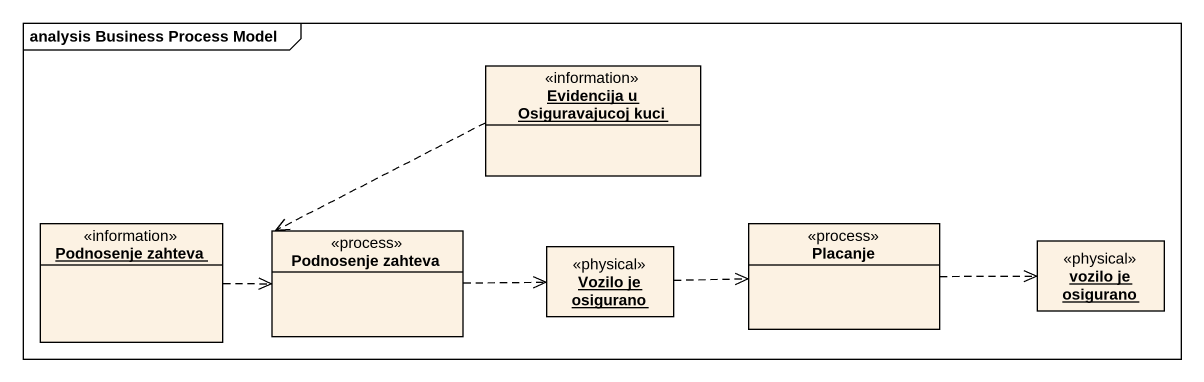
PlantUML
@startuml
mainframe analysis Business Process Model
hide circle
hide empty members
object "Evidencija u Osiguravajucoj kuci" as Evidencija_u_Osiguravajucoj <<information>>
object "Podnosenje zahteva" as Podnosenje_zahteva <<information>>
class "Podnosenje zahteva" as Podnosenje_zahteva_2 <<process>>
object "Vozilo je osigurano" as Vozilo_je_osigurano <<physical>>
class Placanje <<process>>
object "vozilo je osigurano" as vozilo_je_osigurano <<physical>>
Evidencija_u_Osiguravajucoj ..> Podnosenje_zahteva_2
Podnosenje_zahteva .right.> Podnosenje_zahteva_2
Podnosenje_zahteva_2 .right.> Vozilo_je_osigurano
Vozilo_je_osigurano .right.> Placanje
Placanje .right.> vozilo_je_osigurano
@enduml
